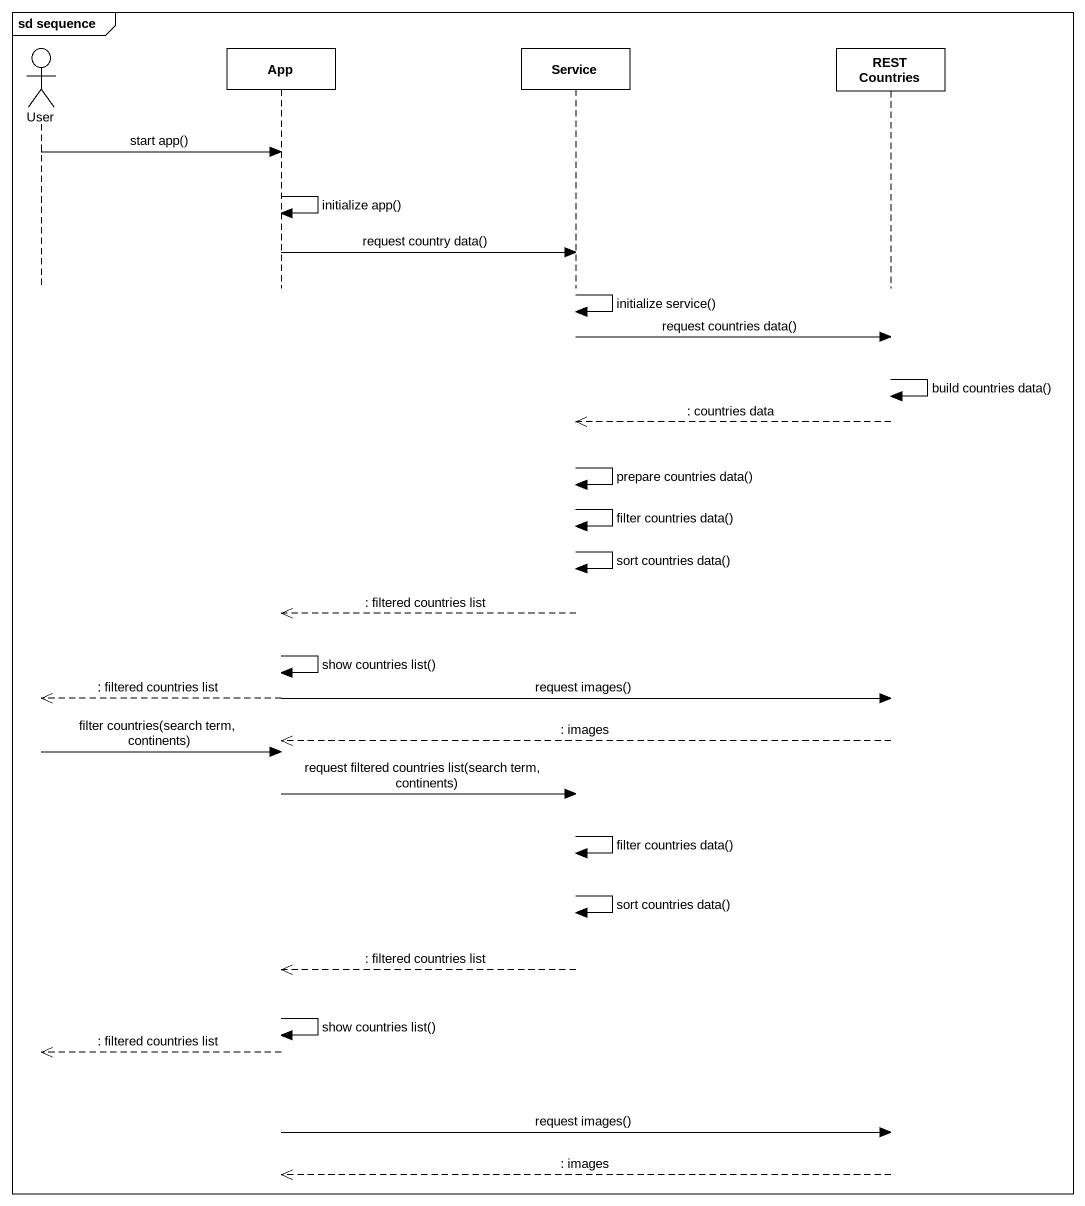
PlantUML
@startuml
mainframe sd sequence
hide footbox
actor User
participant App
participant Service
participant "REST Countries" as REST_Countries

User -> App : start app()
App -> App : initialize app()
App -> Service : request country data()
Service -> Service : initialize service()
Service -> REST_Countries : request countries data()
REST_Countries -> REST_Countries : build countries data()
REST_Countries -->> Service : : countries data
Service -> Service : prepare countries data()
Service -> Service : filter countries data()
Service -> Service : sort countries data()
Service -->> App : : filtered countries list
App -> App : show countries list()
App -->> User : : filtered countries list
App -> REST_Countries : request images()
REST_Countries -->> App : : images
User -> App : filter countries(search term, continents)
App -> Service : request filtered countries list(search term, continents)
Service -> Service : filter countries data()
Service -> Service : sort countries data()
Service -->> App : : filtered countries list
App -> App : show countries list()
App -->> User : : filtered countries list
App -> REST_Countries : request images()
REST_Countries -->> App : : images
@enduml
